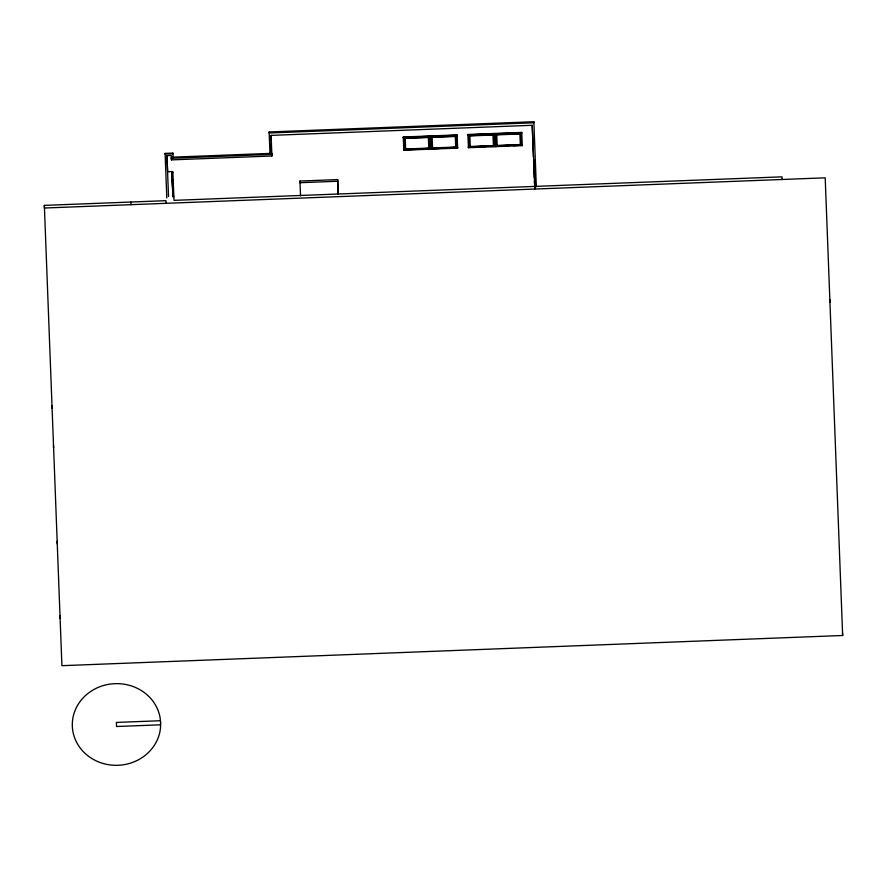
<?xml version="1.0" encoding="UTF-8"?>
<svg xmlns="http://www.w3.org/2000/svg" width="887" height="887" viewBox="0 0 887 887"><rect width="100%" height="100%" fill="white"/><g stroke="black" fill="none" stroke-linecap="round" stroke-linejoin="round"><path stroke-width="1.33" d="M269.149 131.963L533.852 121.73L533.896 122.761L269.193 132.995L269.149 131.963L269.992 154.028M271.378 143.694L271.067 135.389L532.211 125.289L534.883 189.053M403.263 136.997L457.115 134.913L457.659 148.118L403.818 150.202L403.263 136.997L403.297 137.807M467.881 134.491L521.722 132.418L522.277 145.623L468.425 147.708L467.881 134.491L467.915 135.301L471.951 135.146M429.264 136.332L429.286 137.141L404.261 138.117L404.228 137.308L429.264 136.332L429.751 148.051L404.716 149.016L404.749 149.825L416.602 149.36M456.184 135.29L456.206 136.099L431.182 137.075L431.149 136.265L456.184 135.29L456.705 147.807L446.161 148.218M493.871 133.837L493.904 134.647L468.868 135.611L468.835 134.802L493.871 133.837L494.392 146.355L490.444 146.51M520.791 132.795L520.824 133.604L495.789 134.569L495.755 133.76L520.791 132.795L521.312 145.313L513.407 145.623M408.685 137.596L424.84 136.975M431.57 136.709L447.713 136.088M454.454 135.822L457.138 135.722L457.115 134.913M477.328 134.935L494.835 134.259M500.213 134.059L517.72 133.383M270.934 154.571L270.524 143.838L271.4 143.794M165.104 153.396L172.932 153.096L172.965 153.773L165.126 154.072L165.104 153.396L166.8 197.934M168.519 196.482L166.956 155.635L171.258 155.469L171.446 159.882L271.932 155.99L271.821 153.329L171.335 157.221L171.446 159.882M171.379 158.252L271.865 154.36M416.568 149.016L405.681 149.437L405.215 138.416L428.354 137.529L428.82 148.55L422.012 148.805M439.409 148.14L432.601 148.395L432.135 137.374L455.286 136.487L455.741 147.508L446.216 147.874M485.267 146.366L470.287 146.943L469.833 135.922L492.972 135.024L493.438 146.045L490.711 146.155M508.107 145.479L497.208 145.9L496.753 134.879L519.893 133.981L520.359 145.002L513.551 145.268M423.188 149.105L429.785 148.85M431.149 136.265L431.67 148.783L439.575 148.473M468.835 134.802L469.356 147.32L485.167 146.71M495.755 133.76L496.288 146.277L508.14 145.823M171.978 172.688L172.854 172.655M534.107 173.098L534.983 173.065L534.44 160.137L533.564 160.17L534.296 178.087M173.153 179.762L172.278 179.795L172.91 196.515M337.703 181.247L300.006 182.711L299.939 181.048L337.637 179.595L338.235 194.009M534.085 172.566L534.961 172.533M172.965 196.282L173.841 196.249M44.35 205.385L44.461 208.024L825.198 177.821L842.65 635.491L61.913 665.682L44.35 205.385L165.936 200.673L166.046 203.311M160.425 720.721L116.408 722.428L116.563 726.508L160.58 724.801M829.833 299.551L829.944 302.19M842.539 632.852L842.65 635.491M782.123 179.484L782.012 176.846L174.018 200.362L172.81 171.524L167.632 171.723L166.956 155.635M535.371 184.474L535.482 187.079M494.802 133.46L495.356 146.665M430.184 135.955L430.738 149.16M404.228 137.308L404.749 149.825M299.939 181.048L300.56 195.816M271.067 135.389L271.932 155.99M270.524 143.838L270.956 154.161M172.987 196.726L171.934 171.557L172.887 196.748M130.943 202.025L131.054 204.664M51.978 405.581L52.089 408.22M53.497 445.374L53.608 448.013M57.156 541.225L57.267 543.864M60.006 615.844L60.116 618.483M533.852 121.73L536.336 186.769M534.44 160.137L535.493 186.669M534.406 180.859L534.617 186.381M532.211 125.289L533.42 157.021M521.722 132.418L521.756 133.216M522.277 145.623L522.243 144.814L468.403 146.898L468.425 147.708M521.312 145.313L521.279 144.503L496.254 145.479L496.288 146.277M494.392 146.355L494.358 145.546L469.334 146.51L469.356 147.32M457.659 148.118L457.625 147.309L403.785 149.393L403.818 150.202M456.705 147.807L456.672 147.009L431.636 147.974L431.67 148.783M337.637 179.595L338.18 194.264M172.932 153.096L173.12 157.886M160.647 722.761L160.48 728.105A44.195 40.835 -2.4 0 1 94.066 759.804A44.195 40.835 -2.4 0 1 91.45 690.973A44.195 40.835 -2.4 0 1 160.07 717.45L160.647 722.761"/></g></svg>
